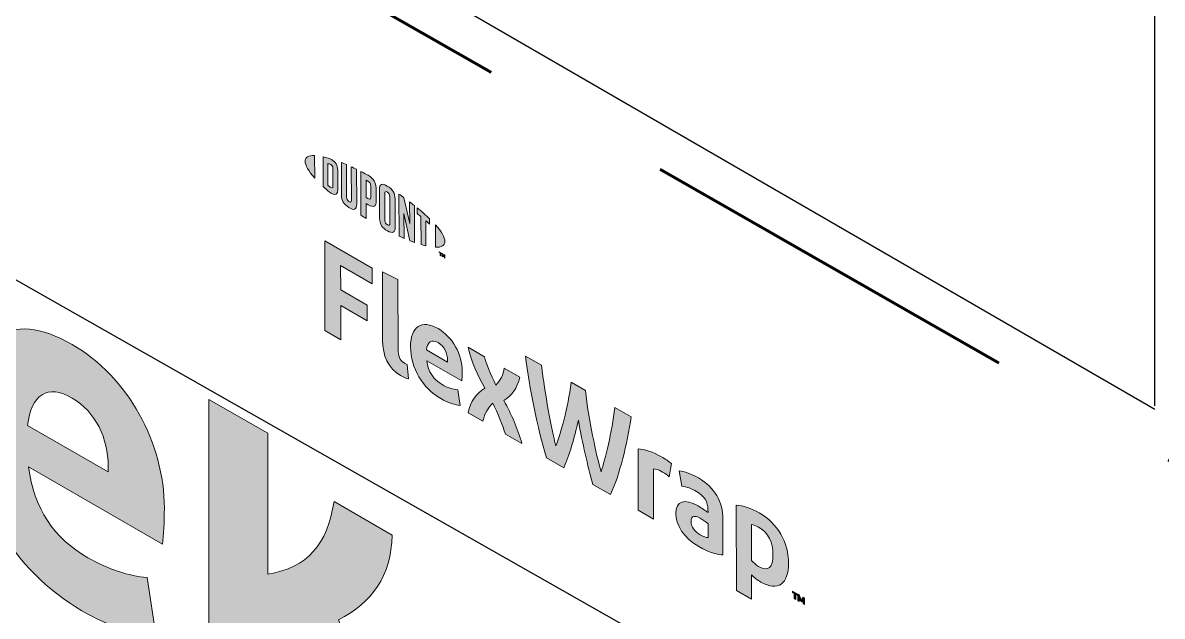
# Model space of a CAD drawing. Header units: inches. Extents: x -20.7 to 75.7, y -15.1 to 19.1.
# Drawn here: x 4.052 to 4.782, y 5.581 to 5.962 of the extents above; entities that cross this region are included whole.
import ezdxf

# ---------------------------------------------------------------- set-up
doc = ezdxf.new("R2010")
doc.units = ezdxf.units.IN
doc.header["$MEASUREMENT"] = 0
doc.linetypes.add('AI-Linetype-7', pattern=[0.375, 0.25, -0.125])
for name, color, linetype, lineweight in [('G-ANNO-TTLB', 7, 'Continuous', 0), ('TYVEK', 7, 'Continuous', 0), ('X-REF - TRACED', 7, 'Continuous', 0)]:
    doc.layers.add(name, color=color, linetype=linetype, lineweight=lineweight)

# ---------------------------------------------------------------- blocks, each defined once
blk = doc.blocks.new('Block_136')
at = {"layer": 'TYVEK', "true_color": 0x000000, "transparency": 33554687}
h = blk.add_hatch(color=18, dxfattribs=at)
h.dxf.hatch_style = 2
edge = h.paths.add_edge_path()
edge.add_spline(control_points=[(4.2458, 5.76459), (4.2458, 5.76459), (4.24566, 5.8221), (4.24566, 5.8221), (4.24566, 5.8221), (4.27601, 5.80467), (4.27601, 5.80467), (4.27601, 5.80467), (4.27604, 5.79465), (4.27604, 5.79465), (4.27604, 5.79465), (4.25587, 5.80623), (4.25587, 5.80623), (4.25587, 5.80623), (4.25591, 5.79062), (4.25591, 5.79062), (4.25591, 5.79062), (4.27287, 5.78088), (4.27287, 5.78088), (4.27287, 5.78088), (4.27289, 5.77086), (4.27289, 5.77086), (4.27289, 5.77086), (4.25594, 5.78059), (4.25594, 5.78059), (4.25594, 5.78059), (4.25599, 5.75874), (4.25599, 5.75874), (4.25599, 5.75874), (4.2458, 5.76459), (4.2458, 5.76459)], knot_values=[0, 0, 0, 0, 1, 1, 1, 2, 2, 2, 3, 3, 3, 4, 4, 4, 5, 5, 5, 6, 6, 6, 7, 7, 7, 8, 8, 8, 9, 9, 9, 10, 10, 10, 10], degree=3, periodic=0)
h = blk.add_hatch(color=18, dxfattribs=at)
h.dxf.hatch_style = 2
edge = h.paths.add_edge_path()
edge.add_spline(control_points=[(4.29265, 5.75287), (4.29266, 5.74844), (4.29366, 5.74548), (4.29651, 5.74384), (4.29722, 5.74344), (4.29794, 5.74311), (4.29858, 5.7429), (4.29858, 5.7429), (4.29931, 5.73354), (4.29931, 5.73354), (4.29796, 5.73399), (4.29575, 5.73493), (4.29432, 5.73575), (4.28613, 5.74045), (4.28284, 5.74849), (4.28281, 5.75835), (4.28281, 5.75835), (4.28271, 5.80223), (4.28271, 5.80223), (4.28271, 5.80223), (4.29254, 5.79724), (4.29254, 5.79724), (4.29254, 5.79724), (4.29265, 5.75287), (4.29265, 5.75287)], knot_values=[0, 0, 0, 0, 1, 1, 1, 2, 2, 2, 3, 3, 3, 4, 4, 4, 5, 5, 5, 6, 6, 6, 7, 7, 7, 8, 8, 8, 8], degree=3, periodic=0)
h = blk.add_hatch(color=18, dxfattribs=at)
h.dxf.hatch_style = 2
edge = h.paths.add_edge_path()
edge.add_spline(control_points=[(4.31086, 5.75218), (4.31086, 5.75218), (4.3244, 5.74441), (4.3244, 5.74441), (4.3244, 5.74441), (4.3244, 5.74539), (4.3244, 5.74539), (4.32439, 5.74999), (4.32224, 5.75459), (4.31832, 5.75684), (4.31419, 5.75921), (4.31149, 5.7574), (4.31086, 5.75218)], knot_values=[0, 0, 0, 0, 1, 1, 1, 2, 2, 2, 3, 3, 3, 4, 4, 4, 4], degree=3, periodic=0)
edge = h.paths.add_edge_path()
edge.add_spline(control_points=[(4.33251, 5.71661), (4.32938, 5.71677), (4.32475, 5.71828), (4.32005, 5.72098), (4.30857, 5.72757), (4.30072, 5.74044), (4.30068, 5.75408), (4.30065, 5.76715), (4.30783, 5.77189), (4.3183, 5.76588), (4.32763, 5.76052), (4.33378, 5.74936), (4.33381, 5.73835), (4.33381, 5.73588), (4.33368, 5.73383), (4.33354, 5.73227), (4.33354, 5.73227), (4.31102, 5.74519), (4.31102, 5.74519), (4.31196, 5.73809), (4.31532, 5.73321), (4.32102, 5.72994), (4.32451, 5.72793), (4.32786, 5.72691), (4.33092, 5.72663), (4.33092, 5.72663), (4.33251, 5.71661), (4.33251, 5.71661)], knot_values=[0, 0, 0, 0, 1, 1, 1, 2, 2, 2, 3, 3, 3, 4, 4, 4, 5, 5, 5, 6, 6, 6, 7, 7, 7, 8, 8, 8, 9, 9, 9, 9], degree=3, periodic=0)
h = blk.add_hatch(color=18, dxfattribs=at)
h.dxf.hatch_style = 2
edge = h.paths.add_edge_path()
edge.add_spline(control_points=[(4.34835, 5.7277), (4.34356, 5.73652), (4.33977, 5.74436), (4.33754, 5.75385), (4.33754, 5.75385), (4.34816, 5.74775), (4.34816, 5.74775), (4.34909, 5.74352), (4.35224, 5.73613), (4.35539, 5.72965), (4.35801, 5.73266), (4.36028, 5.7362), (4.36077, 5.74051), (4.36077, 5.74051), (4.37074, 5.73478), (4.37074, 5.73478), (4.36891, 5.7273), (4.36579, 5.7231), (4.36046, 5.71985), (4.36561, 5.71025), (4.36912, 5.70249), (4.37206, 5.6921), (4.37206, 5.6921), (4.36144, 5.6982), (4.36144, 5.6982), (4.35993, 5.70366), (4.35636, 5.71187), (4.35335, 5.7181), (4.35066, 5.71514), (4.3481, 5.71168), (4.34712, 5.70642), (4.34712, 5.70642), (4.33757, 5.7119), (4.33757, 5.7119), (4.33933, 5.71942), (4.34266, 5.72407), (4.34835, 5.7277)], knot_values=[0, 0, 0, 0, 1, 1, 1, 2, 2, 2, 3, 3, 3, 4, 4, 4, 5, 5, 5, 6, 6, 6, 7, 7, 7, 8, 8, 8, 9, 9, 9, 10, 10, 10, 11, 11, 11, 12, 12, 12, 12], degree=3, periodic=0)
h = blk.add_hatch(color=18, dxfattribs=at)
h.dxf.hatch_style = 2
edge = h.paths.add_edge_path()
edge.add_spline(control_points=[(4.4317, 5.7153), (4.4317, 5.7153), (4.4421, 5.70932), (4.4421, 5.70932), (4.43944, 5.69173), (4.43479, 5.67184), (4.42878, 5.65954), (4.42878, 5.65954), (4.41759, 5.66596), (4.41759, 5.66596), (4.41407, 5.67824), (4.41091, 5.69212), (4.40824, 5.7071), (4.40556, 5.69518), (4.40253, 5.68487), (4.39899, 5.67664), (4.39899, 5.67664), (4.3878, 5.68306), (4.3878, 5.68306), (4.38207, 5.70211), (4.37695, 5.72761), (4.37427, 5.74827), (4.37427, 5.74827), (4.3846, 5.74233), (4.3846, 5.74233), (4.38685, 5.72373), (4.39089, 5.70197), (4.39383, 5.69068), (4.39687, 5.69853), (4.4016, 5.71469), (4.40363, 5.73141), (4.40363, 5.73141), (4.41275, 5.72618), (4.41275, 5.72618), (4.41493, 5.70704), (4.4196, 5.68548), (4.42276, 5.67407), (4.42559, 5.68205), (4.4296, 5.69919), (4.4317, 5.7153)], knot_values=[0, 0, 0, 0, 1, 1, 1, 2, 2, 2, 3, 3, 3, 4, 4, 4, 5, 5, 5, 6, 6, 6, 7, 7, 7, 8, 8, 8, 9, 9, 9, 10, 10, 10, 11, 11, 11, 12, 12, 12, 13, 13, 13, 13], degree=3, periodic=0)
h = blk.add_hatch(color=18, dxfattribs=at)
h.dxf.hatch_style = 2
edge = h.paths.add_edge_path()
edge.add_spline(control_points=[(4.46145, 5.68369), (4.46401, 5.68222), (4.46644, 5.6805), (4.46786, 5.67927), (4.46786, 5.67927), (4.46646, 5.67081), (4.46646, 5.67081), (4.46525, 5.672), (4.46375, 5.67302), (4.46225, 5.67388), (4.45962, 5.67539), (4.45784, 5.67584), (4.45634, 5.67588), (4.45634, 5.67588), (4.45642, 5.64367), (4.45642, 5.64367), (4.45642, 5.64367), (4.44659, 5.64932), (4.44659, 5.64932), (4.44659, 5.64932), (4.44649, 5.68867), (4.44649, 5.68867), (4.45033, 5.68868), (4.45632, 5.68664), (4.46145, 5.68369)], knot_values=[0, 0, 0, 0, 1, 1, 1, 2, 2, 2, 3, 3, 3, 4, 4, 4, 5, 5, 5, 6, 6, 6, 7, 7, 7, 8, 8, 8, 8], degree=3, periodic=0)
h = blk.add_hatch(color=18, dxfattribs=at)
h.dxf.hatch_style = 2
edge = h.paths.add_edge_path()
edge.add_spline(control_points=[(4.49139, 5.63188), (4.49139, 5.63188), (4.49137, 5.64067), (4.49137, 5.64067), (4.48973, 5.64203), (4.48801, 5.64325), (4.4863, 5.64424), (4.48303, 5.64612), (4.48047, 5.64611), (4.48048, 5.64225), (4.48048, 5.6388), (4.48263, 5.63576), (4.4864, 5.6336), (4.48854, 5.63237), (4.49032, 5.63184), (4.49139, 5.63188)], knot_values=[0, 0, 0, 0, 1, 1, 1, 2, 2, 2, 3, 3, 3, 4, 4, 4, 5, 5, 5, 5], degree=3, periodic=0)
edge = h.paths.add_edge_path()
edge.add_spline(control_points=[(4.48542, 5.62604), (4.47566, 5.63164), (4.47073, 5.63997), (4.47071, 5.64736), (4.47069, 5.6555), (4.47645, 5.65695), (4.485, 5.65212), (4.487, 5.65098), (4.48957, 5.64917), (4.49135, 5.64782), (4.49135, 5.64782), (4.49134, 5.64979), (4.49134, 5.64979), (4.49133, 5.65481), (4.48883, 5.65862), (4.48406, 5.66136), (4.48092, 5.66316), (4.47757, 5.66451), (4.47466, 5.66479), (4.47466, 5.66479), (4.47285, 5.67469), (4.47285, 5.67469), (4.47591, 5.6744), (4.48083, 5.67257), (4.48517, 5.67007), (4.49565, 5.66406), (4.50087, 5.65466), (4.50089, 5.64357), (4.50089, 5.64357), (4.50095, 5.62073), (4.50095, 5.62073), (4.49803, 5.62068), (4.49255, 5.62195), (4.48542, 5.62604)], knot_values=[0, 0, 0, 0, 1, 1, 1, 2, 2, 2, 3, 3, 3, 4, 4, 4, 5, 5, 5, 6, 6, 6, 7, 7, 7, 8, 8, 8, 9, 9, 9, 10, 10, 10, 11, 11, 11, 11], degree=3, periodic=0)
h = blk.add_hatch(color=18, dxfattribs=at)
h.dxf.hatch_style = 2
edge = h.paths.add_edge_path()
edge.add_spline(control_points=[(4.52381, 5.61335), (4.53008, 5.60975), (4.53299, 5.61251), (4.53297, 5.62098), (4.53295, 5.62837), (4.53023, 5.63485), (4.52374, 5.63858), (4.52196, 5.6396), (4.52068, 5.63992), (4.51919, 5.64013), (4.51919, 5.64013), (4.51924, 5.61712), (4.51924, 5.61712), (4.5206, 5.61569), (4.52174, 5.61454), (4.52381, 5.61335)], knot_values=[0, 0, 0, 0, 1, 1, 1, 2, 2, 2, 3, 3, 3, 4, 4, 4, 5, 5, 5, 5], degree=3, periodic=0)
edge = h.paths.add_edge_path()
edge.add_spline(control_points=[(4.52525, 5.60333), (4.52276, 5.60476), (4.52105, 5.60607), (4.51927, 5.60784), (4.51927, 5.60784), (4.5193, 5.59223), (4.5193, 5.59223), (4.5193, 5.59223), (4.50954, 5.59783), (4.50954, 5.59783), (4.50954, 5.59783), (4.50941, 5.65263), (4.50941, 5.65263), (4.51347, 5.65244), (4.51916, 5.65056), (4.52422, 5.64766), (4.53591, 5.64095), (4.54291, 5.62872), (4.54294, 5.61558), (4.54297, 5.6021), (4.53637, 5.59695), (4.52525, 5.60333)], knot_values=[0, 0, 0, 0, 1, 1, 1, 2, 2, 2, 3, 3, 3, 4, 4, 4, 5, 5, 5, 6, 6, 6, 7, 7, 7, 7], degree=3, periodic=0)
h = blk.add_hatch(color=18, dxfattribs=at)
h.dxf.hatch_style = 2
edge = h.paths.add_edge_path()
edge.add_spline(control_points=[(4.55, 5.59493), (4.55036, 5.59372), (4.55071, 5.59279), (4.55114, 5.59181), (4.55156, 5.59231), (4.55185, 5.59286), (4.5522, 5.59366), (4.5522, 5.59366), (4.55323, 5.59307), (4.55323, 5.59307), (4.55323, 5.59307), (4.55324, 5.58883), (4.55324, 5.58883), (4.55324, 5.58883), (4.55235, 5.58934), (4.55235, 5.58934), (4.55235, 5.58934), (4.55234, 5.5913), (4.55234, 5.5913), (4.55234, 5.5913), (4.55238, 5.59193), (4.55238, 5.59193), (4.5521, 5.59146), (4.55176, 5.59099), (4.55146, 5.59062), (4.55146, 5.59062), (4.55078, 5.59101), (4.55078, 5.59101), (4.55047, 5.59174), (4.55012, 5.59262), (4.54983, 5.59344), (4.54983, 5.59344), (4.54987, 5.59272), (4.54987, 5.59272), (4.54987, 5.59272), (4.54988, 5.59076), (4.54988, 5.59076), (4.54988, 5.59076), (4.54898, 5.59127), (4.54898, 5.59127), (4.54898, 5.59127), (4.54897, 5.59552), (4.54897, 5.59552), (4.54897, 5.59552), (4.55, 5.59493), (4.55, 5.59493)], knot_values=[0, 0, 0, 0, 1, 1, 1, 2, 2, 2, 3, 3, 3, 4, 4, 4, 5, 5, 5, 6, 6, 6, 7, 7, 7, 8, 8, 8, 9, 9, 9, 10, 10, 10, 11, 11, 11, 12, 12, 12, 13, 13, 13, 14, 14, 14, 15, 15, 15, 15], degree=3, periodic=0)
edge = h.paths.add_edge_path()
edge.add_spline(control_points=[(4.54658, 5.59595), (4.54658, 5.59595), (4.54559, 5.59652), (4.54559, 5.59652), (4.54559, 5.59652), (4.54559, 5.59746), (4.54559, 5.59746), (4.54559, 5.59746), (4.54856, 5.59575), (4.54856, 5.59575), (4.54856, 5.59575), (4.54857, 5.59481), (4.54857, 5.59481), (4.54857, 5.59481), (4.54757, 5.59538), (4.54757, 5.59538), (4.54757, 5.59538), (4.54758, 5.59208), (4.54758, 5.59208), (4.54758, 5.59208), (4.54659, 5.59264), (4.54659, 5.59264), (4.54659, 5.59264), (4.54658, 5.59595), (4.54658, 5.59595)], knot_values=[0, 0, 0, 0, 1, 1, 1, 2, 2, 2, 3, 3, 3, 4, 4, 4, 5, 5, 5, 6, 6, 6, 7, 7, 7, 8, 8, 8, 8], degree=3, periodic=0)
at = {"layer": 'TYVEK'}
for points, knots in [([(4.2458, 5.76459), (4.2458, 5.76459), (4.24566, 5.8221), (4.24566, 5.8221), (4.24566, 5.8221), (4.27601, 5.80467), (4.27601, 5.80467), (4.27601, 5.80467), (4.27604, 5.79465), (4.27604, 5.79465), (4.27604, 5.79465), (4.25587, 5.80623), (4.25587, 5.80623), (4.25587, 5.80623), (4.25591, 5.79062), (4.25591, 5.79062), (4.25591, 5.79062), (4.27287, 5.78088), (4.27287, 5.78088), (4.27287, 5.78088), (4.27289, 5.77086), (4.27289, 5.77086), (4.27289, 5.77086), (4.25594, 5.78059), (4.25594, 5.78059), (4.25594, 5.78059), (4.25599, 5.75874), (4.25599, 5.75874), (4.25599, 5.75874), (4.2458, 5.76459), (4.2458, 5.76459)], [0, 0, 0, 0, 1, 1, 1, 2, 2, 2, 3, 3, 3, 4, 4, 4, 5, 5, 5, 6, 6, 6, 7, 7, 7, 8, 8, 8, 9, 9, 9, 10, 10, 10, 10]), ([(4.29265, 5.75287), (4.29266, 5.74844), (4.29366, 5.74548), (4.29651, 5.74384), (4.29722, 5.74344), (4.29794, 5.74311), (4.29858, 5.7429), (4.29858, 5.7429), (4.29931, 5.73354), (4.29931, 5.73354), (4.29796, 5.73399), (4.29575, 5.73493), (4.29432, 5.73575), (4.28613, 5.74045), (4.28284, 5.74849), (4.28281, 5.75835), (4.28281, 5.75835), (4.28271, 5.80223), (4.28271, 5.80223), (4.28271, 5.80223), (4.29254, 5.79724), (4.29254, 5.79724), (4.29254, 5.79724), (4.29265, 5.75287), (4.29265, 5.75287)], [0, 0, 0, 0, 1, 1, 1, 2, 2, 2, 3, 3, 3, 4, 4, 4, 5, 5, 5, 6, 6, 6, 7, 7, 7, 8, 8, 8, 8]), ([(4.33251, 5.71661), (4.32938, 5.71677), (4.32475, 5.71828), (4.32005, 5.72098), (4.30857, 5.72757), (4.30072, 5.74044), (4.30068, 5.75408), (4.30065, 5.76715), (4.30783, 5.77189), (4.3183, 5.76588), (4.32763, 5.76052), (4.33378, 5.74936), (4.33381, 5.73835), (4.33381, 5.73588), (4.33368, 5.73383), (4.33354, 5.73227), (4.33354, 5.73227), (4.31102, 5.74519), (4.31102, 5.74519), (4.31196, 5.73809), (4.31532, 5.73321), (4.32102, 5.72994), (4.32451, 5.72793), (4.32786, 5.72691), (4.33092, 5.72663), (4.33092, 5.72663), (4.33251, 5.71661), (4.33251, 5.71661)], [0, 0, 0, 0, 1, 1, 1, 2, 2, 2, 3, 3, 3, 4, 4, 4, 5, 5, 5, 6, 6, 6, 7, 7, 7, 8, 8, 8, 9, 9, 9, 9]), ([(4.31086, 5.75218), (4.31086, 5.75218), (4.3244, 5.74441), (4.3244, 5.74441), (4.3244, 5.74441), (4.3244, 5.74539), (4.3244, 5.74539), (4.32439, 5.74999), (4.32224, 5.75459), (4.31832, 5.75684), (4.31419, 5.75921), (4.31149, 5.7574), (4.31086, 5.75218)], [0, 0, 0, 0, 1, 1, 1, 2, 2, 2, 3, 3, 3, 4, 4, 4, 4]), ([(4.34835, 5.7277), (4.34356, 5.73652), (4.33977, 5.74436), (4.33754, 5.75385), (4.33754, 5.75385), (4.34816, 5.74775), (4.34816, 5.74775), (4.34909, 5.74352), (4.35224, 5.73613), (4.35539, 5.72965), (4.35801, 5.73266), (4.36028, 5.7362), (4.36077, 5.74051), (4.36077, 5.74051), (4.37074, 5.73478), (4.37074, 5.73478), (4.36891, 5.7273), (4.36579, 5.7231), (4.36046, 5.71985), (4.36561, 5.71025), (4.36912, 5.70249), (4.37206, 5.6921), (4.37206, 5.6921), (4.36144, 5.6982), (4.36144, 5.6982), (4.35993, 5.70366), (4.35636, 5.71187), (4.35335, 5.7181), (4.35066, 5.71514), (4.3481, 5.71168), (4.34712, 5.70642), (4.34712, 5.70642), (4.33757, 5.7119), (4.33757, 5.7119), (4.33933, 5.71942), (4.34266, 5.72407), (4.34835, 5.7277)], [0, 0, 0, 0, 1, 1, 1, 2, 2, 2, 3, 3, 3, 4, 4, 4, 5, 5, 5, 6, 6, 6, 7, 7, 7, 8, 8, 8, 9, 9, 9, 10, 10, 10, 11, 11, 11, 12, 12, 12, 12]), ([(4.4317, 5.7153), (4.4317, 5.7153), (4.4421, 5.70932), (4.4421, 5.70932), (4.43944, 5.69173), (4.43479, 5.67184), (4.42878, 5.65954), (4.42878, 5.65954), (4.41759, 5.66596), (4.41759, 5.66596), (4.41407, 5.67824), (4.41091, 5.69212), (4.40824, 5.7071), (4.40556, 5.69518), (4.40253, 5.68487), (4.39899, 5.67664), (4.39899, 5.67664), (4.3878, 5.68306), (4.3878, 5.68306), (4.38207, 5.70211), (4.37695, 5.72761), (4.37427, 5.74827), (4.37427, 5.74827), (4.3846, 5.74233), (4.3846, 5.74233), (4.38685, 5.72373), (4.39089, 5.70197), (4.39383, 5.69068), (4.39687, 5.69853), (4.4016, 5.71469), (4.40363, 5.73141), (4.40363, 5.73141), (4.41275, 5.72618), (4.41275, 5.72618), (4.41493, 5.70704), (4.4196, 5.68548), (4.42276, 5.67407), (4.42559, 5.68205), (4.4296, 5.69919), (4.4317, 5.7153)], [0, 0, 0, 0, 1, 1, 1, 2, 2, 2, 3, 3, 3, 4, 4, 4, 5, 5, 5, 6, 6, 6, 7, 7, 7, 8, 8, 8, 9, 9, 9, 10, 10, 10, 11, 11, 11, 12, 12, 12, 13, 13, 13, 13]), ([(4.46145, 5.68369), (4.46401, 5.68222), (4.46644, 5.6805), (4.46786, 5.67927), (4.46786, 5.67927), (4.46646, 5.67081), (4.46646, 5.67081), (4.46525, 5.672), (4.46375, 5.67302), (4.46225, 5.67388), (4.45962, 5.67539), (4.45784, 5.67584), (4.45634, 5.67588), (4.45634, 5.67588), (4.45642, 5.64367), (4.45642, 5.64367), (4.45642, 5.64367), (4.44659, 5.64932), (4.44659, 5.64932), (4.44659, 5.64932), (4.44649, 5.68867), (4.44649, 5.68867), (4.45033, 5.68868), (4.45632, 5.68664), (4.46145, 5.68369)], [0, 0, 0, 0, 1, 1, 1, 2, 2, 2, 3, 3, 3, 4, 4, 4, 5, 5, 5, 6, 6, 6, 7, 7, 7, 8, 8, 8, 8]), ([(4.48542, 5.62604), (4.47566, 5.63164), (4.47073, 5.63997), (4.47071, 5.64736), (4.47069, 5.6555), (4.47645, 5.65695), (4.485, 5.65212), (4.487, 5.65098), (4.48957, 5.64917), (4.49135, 5.64782), (4.49135, 5.64782), (4.49134, 5.64979), (4.49134, 5.64979), (4.49133, 5.65481), (4.48883, 5.65862), (4.48406, 5.66136), (4.48092, 5.66316), (4.47757, 5.66451), (4.47466, 5.66479), (4.47466, 5.66479), (4.47285, 5.67469), (4.47285, 5.67469), (4.47591, 5.6744), (4.48083, 5.67257), (4.48517, 5.67007), (4.49565, 5.66406), (4.50087, 5.65466), (4.50089, 5.64357), (4.50089, 5.64357), (4.50095, 5.62073), (4.50095, 5.62073), (4.49803, 5.62068), (4.49255, 5.62195), (4.48542, 5.62604)], [0, 0, 0, 0, 1, 1, 1, 2, 2, 2, 3, 3, 3, 4, 4, 4, 5, 5, 5, 6, 6, 6, 7, 7, 7, 8, 8, 8, 9, 9, 9, 10, 10, 10, 11, 11, 11, 11]), ([(4.49139, 5.63188), (4.49139, 5.63188), (4.49137, 5.64067), (4.49137, 5.64067), (4.48973, 5.64203), (4.48801, 5.64325), (4.4863, 5.64424), (4.48303, 5.64612), (4.48047, 5.64611), (4.48048, 5.64225), (4.48048, 5.6388), (4.48263, 5.63576), (4.4864, 5.6336), (4.48854, 5.63237), (4.49032, 5.63184), (4.49139, 5.63188)], [0, 0, 0, 0, 1, 1, 1, 2, 2, 2, 3, 3, 3, 4, 4, 4, 5, 5, 5, 5]), ([(4.52525, 5.60333), (4.52276, 5.60476), (4.52105, 5.60607), (4.51927, 5.60784), (4.51927, 5.60784), (4.5193, 5.59223), (4.5193, 5.59223), (4.5193, 5.59223), (4.50954, 5.59783), (4.50954, 5.59783), (4.50954, 5.59783), (4.50941, 5.65263), (4.50941, 5.65263), (4.51347, 5.65244), (4.51916, 5.65056), (4.52422, 5.64766), (4.53591, 5.64095), (4.54291, 5.62872), (4.54294, 5.61558), (4.54297, 5.6021), (4.53637, 5.59695), (4.52525, 5.60333)], [0, 0, 0, 0, 1, 1, 1, 2, 2, 2, 3, 3, 3, 4, 4, 4, 5, 5, 5, 6, 6, 6, 7, 7, 7, 7]), ([(4.52381, 5.61335), (4.53008, 5.60975), (4.53299, 5.61251), (4.53297, 5.62098), (4.53295, 5.62837), (4.53023, 5.63485), (4.52374, 5.63858), (4.52196, 5.6396), (4.52068, 5.63992), (4.51919, 5.64013), (4.51919, 5.64013), (4.51924, 5.61712), (4.51924, 5.61712), (4.5206, 5.61569), (4.52174, 5.61454), (4.52381, 5.61335)], [0, 0, 0, 0, 1, 1, 1, 2, 2, 2, 3, 3, 3, 4, 4, 4, 5, 5, 5, 5]), ([(4.54658, 5.59595), (4.54658, 5.59595), (4.54559, 5.59652), (4.54559, 5.59652), (4.54559, 5.59652), (4.54559, 5.59746), (4.54559, 5.59746), (4.54559, 5.59746), (4.54856, 5.59575), (4.54856, 5.59575), (4.54856, 5.59575), (4.54857, 5.59481), (4.54857, 5.59481), (4.54857, 5.59481), (4.54757, 5.59538), (4.54757, 5.59538), (4.54757, 5.59538), (4.54758, 5.59208), (4.54758, 5.59208), (4.54758, 5.59208), (4.54659, 5.59264), (4.54659, 5.59264), (4.54659, 5.59264), (4.54658, 5.59595), (4.54658, 5.59595)], [0, 0, 0, 0, 1, 1, 1, 2, 2, 2, 3, 3, 3, 4, 4, 4, 5, 5, 5, 6, 6, 6, 7, 7, 7, 8, 8, 8, 8]), ([(4.55, 5.59493), (4.55036, 5.59372), (4.55071, 5.59279), (4.55114, 5.59181), (4.55156, 5.59231), (4.55185, 5.59286), (4.5522, 5.59366), (4.5522, 5.59366), (4.55323, 5.59307), (4.55323, 5.59307), (4.55323, 5.59307), (4.55324, 5.58883), (4.55324, 5.58883), (4.55324, 5.58883), (4.55235, 5.58934), (4.55235, 5.58934), (4.55235, 5.58934), (4.55234, 5.5913), (4.55234, 5.5913), (4.55234, 5.5913), (4.55238, 5.59193), (4.55238, 5.59193), (4.5521, 5.59146), (4.55176, 5.59099), (4.55146, 5.59062), (4.55146, 5.59062), (4.55078, 5.59101), (4.55078, 5.59101), (4.55047, 5.59174), (4.55012, 5.59262), (4.54983, 5.59344), (4.54983, 5.59344), (4.54987, 5.59272), (4.54987, 5.59272), (4.54987, 5.59272), (4.54988, 5.59076), (4.54988, 5.59076), (4.54988, 5.59076), (4.54898, 5.59127), (4.54898, 5.59127), (4.54898, 5.59127), (4.54897, 5.59552), (4.54897, 5.59552), (4.54897, 5.59552), (4.55, 5.59493), (4.55, 5.59493)], [0, 0, 0, 0, 1, 1, 1, 2, 2, 2, 3, 3, 3, 4, 4, 4, 5, 5, 5, 6, 6, 6, 7, 7, 7, 8, 8, 8, 9, 9, 9, 10, 10, 10, 11, 11, 11, 12, 12, 12, 13, 13, 13, 14, 14, 14, 15, 15, 15, 15])]:
    blk.add_open_spline(points, degree=3, knots=knots, dxfattribs=at)
blk = doc.blocks.new('Block_137')
at = {"layer": 'TYVEK', "true_color": 0x000000, "transparency": 33554687}
h = blk.add_hatch(color=18, dxfattribs=at)
h.dxf.hatch_style = 2
edge = h.paths.add_edge_path()
edge.add_spline(control_points=[(4.23313, 5.87319), (4.23313, 5.87054), (4.23537, 5.86679), (4.23925, 5.86243), (4.23925, 5.86243), (4.23922, 5.87687), (4.23922, 5.87687), (4.23534, 5.87699), (4.23312, 5.87581), (4.23313, 5.87319)], knot_values=[0, 0, 0, 0, 1, 1, 1, 2, 2, 2, 3, 3, 3, 3], degree=3, periodic=0)
h = blk.add_hatch(color=18, dxfattribs=at)
h.dxf.hatch_style = 2
edge = h.paths.add_edge_path()
edge.add_spline(control_points=[(4.25092, 5.85708), (4.25092, 5.85597), (4.25035, 5.85593), (4.24966, 5.85633), (4.24912, 5.85664), (4.24829, 5.85734), (4.24762, 5.85794), (4.24762, 5.85794), (4.24758, 5.87175), (4.24758, 5.87175), (4.24826, 5.87156), (4.24909, 5.87131), (4.24962, 5.871), (4.25031, 5.87061), (4.25089, 5.86991), (4.25089, 5.8688), (4.25089, 5.8688), (4.25092, 5.85708), (4.25092, 5.85708)], knot_values=[0, 0, 0, 0, 1, 1, 1, 2, 2, 2, 3, 3, 3, 4, 4, 4, 5, 5, 5, 6, 6, 6, 6], degree=3, periodic=0)
edge = h.paths.add_edge_path()
edge.add_spline(control_points=[(4.25007, 5.87435), (4.24898, 5.87498), (4.24742, 5.87551), (4.24459, 5.87612), (4.24459, 5.87612), (4.24463, 5.85699), (4.24463, 5.85699), (4.24713, 5.85469), (4.24903, 5.85308), (4.25012, 5.85246), (4.25262, 5.85103), (4.25402, 5.85198), (4.25402, 5.85481), (4.25402, 5.85481), (4.25399, 5.86752), (4.25399, 5.86752), (4.25398, 5.87035), (4.25257, 5.87292), (4.25007, 5.87435)], knot_values=[0, 0, 0, 0, 1, 1, 1, 2, 2, 2, 3, 3, 3, 4, 4, 4, 5, 5, 5, 6, 6, 6, 6], degree=3, periodic=0)
h = blk.add_hatch(color=18, dxfattribs=at)
h.dxf.hatch_style = 2
edge = h.paths.add_edge_path()
edge.add_spline(control_points=[(4.26274, 5.84806), (4.26274, 5.84695), (4.26241, 5.84644), (4.26121, 5.84729), (4.26003, 5.84813), (4.25971, 5.84889), (4.25971, 5.8502), (4.25971, 5.8502), (4.25966, 5.87103), (4.25966, 5.87103), (4.25888, 5.87138), (4.25714, 5.8721), (4.25639, 5.87241), (4.25639, 5.87241), (4.25644, 5.85134), (4.25644, 5.85134), (4.25645, 5.84798), (4.25787, 5.84586), (4.26122, 5.84349), (4.26429, 5.84133), (4.26616, 5.84204), (4.26615, 5.84577), (4.26615, 5.84577), (4.2661, 5.86802), (4.2661, 5.86802), (4.26546, 5.86835), (4.26336, 5.86935), (4.26268, 5.86965), (4.26268, 5.86965), (4.26274, 5.84806), (4.26274, 5.84806)], knot_values=[0, 0, 0, 0, 1, 1, 1, 2, 2, 2, 3, 3, 3, 4, 4, 4, 5, 5, 5, 6, 6, 6, 7, 7, 7, 8, 8, 8, 9, 9, 9, 10, 10, 10, 10], degree=3, periodic=0)
h = blk.add_hatch(color=18, dxfattribs=at)
h.dxf.hatch_style = 2
edge = h.paths.add_edge_path()
edge.add_spline(control_points=[(4.27516, 5.85006), (4.27517, 5.84885), (4.2748, 5.84845), (4.27341, 5.84925), (4.27341, 5.84925), (4.27221, 5.84993), (4.27221, 5.84993), (4.27221, 5.84993), (4.27219, 5.86099), (4.27219, 5.86099), (4.27272, 5.86072), (4.27301, 5.86056), (4.27333, 5.86038), (4.27483, 5.85952), (4.27514, 5.85868), (4.27514, 5.85745), (4.27514, 5.85745), (4.27516, 5.85006), (4.27516, 5.85006)], knot_values=[0, 0, 0, 0, 1, 1, 1, 2, 2, 2, 3, 3, 3, 4, 4, 4, 5, 5, 5, 6, 6, 6, 6], degree=3, periodic=0)
edge = h.paths.add_edge_path()
edge.add_spline(control_points=[(4.27352, 5.86418), (4.27292, 5.86452), (4.27076, 5.86568), (4.26876, 5.86668), (4.26876, 5.86668), (4.26883, 5.83865), (4.26883, 5.83865), (4.26951, 5.83822), (4.27129, 5.83709), (4.27225, 5.83651), (4.27225, 5.83651), (4.27222, 5.84603), (4.27222, 5.84603), (4.27222, 5.84603), (4.27356, 5.84527), (4.27356, 5.84527), (4.27714, 5.84323), (4.27862, 5.84422), (4.27861, 5.84778), (4.27861, 5.84778), (4.27859, 5.85604), (4.27859, 5.85604), (4.27858, 5.85953), (4.27691, 5.86223), (4.27352, 5.86418)], knot_values=[0, 0, 0, 0, 1, 1, 1, 2, 2, 2, 3, 3, 3, 4, 4, 4, 5, 5, 5, 6, 6, 6, 7, 7, 7, 8, 8, 8, 8], degree=3, periodic=0)
h = blk.add_hatch(color=18, dxfattribs=at)
h.dxf.hatch_style = 2
edge = h.paths.add_edge_path()
edge.add_spline(control_points=[(4.28739, 5.83327), (4.28739, 5.83216), (4.28707, 5.83177), (4.28586, 5.83242), (4.28462, 5.83309), (4.28428, 5.8339), (4.28427, 5.83505), (4.28427, 5.83505), (4.28423, 5.85253), (4.28423, 5.85253), (4.28423, 5.85368), (4.28457, 5.85412), (4.28581, 5.85336), (4.28702, 5.85263), (4.28734, 5.85185), (4.28734, 5.85074), (4.28734, 5.85074), (4.28739, 5.83327), (4.28739, 5.83327)], knot_values=[0, 0, 0, 0, 1, 1, 1, 2, 2, 2, 3, 3, 3, 4, 4, 4, 5, 5, 5, 6, 6, 6, 6], degree=3, periodic=0)
edge = h.paths.add_edge_path()
edge.add_spline(control_points=[(4.2858, 5.85728), (4.28263, 5.85927), (4.28075, 5.85874), (4.28076, 5.85505), (4.28076, 5.85505), (4.28081, 5.83672), (4.28081, 5.83672), (4.28082, 5.83282), (4.28253, 5.83024), (4.28587, 5.82848), (4.28914, 5.82677), (4.29085, 5.82722), (4.29084, 5.83137), (4.29084, 5.83137), (4.29079, 5.84887), (4.29079, 5.84887), (4.29078, 5.85282), (4.28924, 5.85511), (4.2858, 5.85728)], knot_values=[0, 0, 0, 0, 1, 1, 1, 2, 2, 2, 3, 3, 3, 4, 4, 4, 5, 5, 5, 6, 6, 6, 6], degree=3, periodic=0)
h = blk.add_hatch(color=18, dxfattribs=at)
h.dxf.hatch_style = 2
edge = h.paths.add_edge_path()
edge.add_spline(control_points=[(4.3003, 5.83336), (4.3003, 5.83336), (4.29647, 5.84979), (4.29647, 5.84979), (4.29544, 5.85054), (4.2942, 5.85141), (4.29324, 5.85207), (4.29324, 5.85207), (4.2933, 5.82517), (4.2933, 5.82517), (4.29398, 5.82485), (4.2957, 5.82409), (4.29659, 5.82371), (4.29659, 5.82371), (4.29628, 5.83972), (4.29628, 5.83972), (4.29628, 5.83972), (4.30032, 5.82218), (4.30032, 5.82218), (4.30118, 5.82185), (4.30242, 5.82139), (4.30324, 5.8211), (4.30324, 5.8211), (4.30318, 5.84473), (4.30318, 5.84473), (4.30233, 5.84542), (4.30078, 5.84661), (4.30003, 5.84717), (4.30003, 5.84717), (4.3003, 5.83336), (4.3003, 5.83336)], knot_values=[0, 0, 0, 0, 1, 1, 1, 2, 2, 2, 3, 3, 3, 4, 4, 4, 5, 5, 5, 6, 6, 6, 7, 7, 7, 8, 8, 8, 9, 9, 9, 10, 10, 10, 10], degree=3, periodic=0)
h = blk.add_hatch(color=18, dxfattribs=at)
h.dxf.hatch_style = 2
edge = h.paths.add_edge_path()
edge.add_spline(control_points=[(4.30488, 5.83963), (4.30573, 5.83897), (4.30656, 5.8383), (4.30737, 5.83763), (4.30737, 5.83763), (4.30742, 5.81974), (4.30742, 5.81974), (4.30816, 5.81951), (4.30955, 5.81913), (4.31047, 5.81892), (4.31047, 5.81892), (4.31043, 5.83502), (4.31043, 5.83502), (4.31132, 5.83425), (4.31216, 5.8335), (4.31293, 5.83281), (4.31293, 5.83281), (4.31292, 5.83626), (4.31292, 5.83626), (4.3105, 5.83862), (4.30791, 5.8409), (4.30487, 5.84337), (4.30487, 5.84337), (4.30488, 5.83963), (4.30488, 5.83963)], knot_values=[0, 0, 0, 0, 1, 1, 1, 2, 2, 2, 3, 3, 3, 4, 4, 4, 5, 5, 5, 6, 6, 6, 7, 7, 7, 8, 8, 8, 8], degree=3, periodic=0)
h = blk.add_hatch(color=18, dxfattribs=at)
h.dxf.hatch_style = 2
edge = h.paths.add_edge_path()
edge.add_spline(control_points=[(4.32272, 5.82175), (4.32273, 5.8191), (4.32051, 5.81791), (4.31663, 5.81801), (4.31663, 5.81801), (4.31659, 5.83246), (4.31659, 5.83246), (4.32048, 5.82811), (4.32272, 5.82437), (4.32272, 5.82175)], knot_values=[0, 0, 0, 0, 1, 1, 1, 2, 2, 2, 3, 3, 3, 3], degree=3, periodic=0)
h = blk.add_hatch(color=18, dxfattribs=at)
h.dxf.hatch_style = 2
edge = h.paths.add_edge_path()
edge.add_spline(control_points=[(4.32093, 5.8141), (4.32093, 5.8141), (4.3213, 5.81389), (4.3213, 5.81389), (4.3213, 5.81389), (4.32185, 5.81259), (4.32185, 5.81259), (4.32185, 5.81259), (4.32239, 5.81326), (4.32239, 5.81326), (4.32239, 5.81326), (4.32275, 5.81306), (4.32275, 5.81306), (4.32275, 5.81306), (4.32275, 5.81098), (4.32275, 5.81098), (4.32275, 5.81098), (4.32242, 5.81117), (4.32242, 5.81117), (4.32242, 5.81117), (4.32241, 5.81265), (4.32241, 5.81265), (4.32241, 5.81265), (4.32186, 5.81197), (4.32186, 5.81197), (4.32186, 5.81197), (4.32182, 5.81199), (4.32182, 5.81199), (4.32182, 5.81199), (4.32126, 5.81331), (4.32126, 5.81331), (4.32126, 5.81331), (4.32127, 5.81183), (4.32127, 5.81183), (4.32127, 5.81183), (4.32093, 5.81202), (4.32093, 5.81202), (4.32093, 5.81202), (4.32093, 5.8141), (4.32093, 5.8141)], knot_values=[0, 0, 0, 0, 1, 1, 1, 2, 2, 2, 3, 3, 3, 4, 4, 4, 5, 5, 5, 6, 6, 6, 7, 7, 7, 8, 8, 8, 9, 9, 9, 10, 10, 10, 11, 11, 11, 12, 12, 12, 13, 13, 13, 13], degree=3, periodic=0)
edge = h.paths.add_edge_path()
edge.add_spline(control_points=[(4.31964, 5.81448), (4.31964, 5.81448), (4.31908, 5.8148), (4.31908, 5.8148), (4.31908, 5.8148), (4.31908, 5.81516), (4.31908, 5.81516), (4.31908, 5.81516), (4.32054, 5.81432), (4.32054, 5.81432), (4.32054, 5.81432), (4.32054, 5.81396), (4.32054, 5.81396), (4.32054, 5.81396), (4.31999, 5.81428), (4.31999, 5.81428), (4.31999, 5.81428), (4.31999, 5.81256), (4.31999, 5.81256), (4.31999, 5.81256), (4.31964, 5.81276), (4.31964, 5.81276), (4.31964, 5.81276), (4.31964, 5.81448), (4.31964, 5.81448)], knot_values=[0, 0, 0, 0, 1, 1, 1, 2, 2, 2, 3, 3, 3, 4, 4, 4, 5, 5, 5, 6, 6, 6, 7, 7, 7, 8, 8, 8, 8], degree=3, periodic=0)
at = {"layer": 'TYVEK'}
for points, knots in [([(4.23313, 5.87319), (4.23313, 5.87054), (4.23537, 5.86679), (4.23925, 5.86243), (4.23925, 5.86243), (4.23922, 5.87687), (4.23922, 5.87687), (4.23534, 5.87699), (4.23312, 5.87581), (4.23313, 5.87319)], [0, 0, 0, 0, 1, 1, 1, 2, 2, 2, 3, 3, 3, 3]), ([(4.25007, 5.87435), (4.24898, 5.87498), (4.24742, 5.87551), (4.24459, 5.87612), (4.24459, 5.87612), (4.24463, 5.85699), (4.24463, 5.85699), (4.24713, 5.85469), (4.24903, 5.85308), (4.25012, 5.85246), (4.25262, 5.85103), (4.25402, 5.85198), (4.25402, 5.85481), (4.25402, 5.85481), (4.25399, 5.86752), (4.25399, 5.86752), (4.25398, 5.87035), (4.25257, 5.87292), (4.25007, 5.87435)], [0, 0, 0, 0, 1, 1, 1, 2, 2, 2, 3, 3, 3, 4, 4, 4, 5, 5, 5, 6, 6, 6, 6]), ([(4.26274, 5.84806), (4.26274, 5.84695), (4.26241, 5.84644), (4.26121, 5.84729), (4.26003, 5.84813), (4.25971, 5.84889), (4.25971, 5.8502), (4.25971, 5.8502), (4.25966, 5.87103), (4.25966, 5.87103), (4.25888, 5.87138), (4.25714, 5.8721), (4.25639, 5.87241), (4.25639, 5.87241), (4.25644, 5.85134), (4.25644, 5.85134), (4.25645, 5.84798), (4.25787, 5.84586), (4.26122, 5.84349), (4.26429, 5.84133), (4.26616, 5.84204), (4.26615, 5.84577), (4.26615, 5.84577), (4.2661, 5.86802), (4.2661, 5.86802), (4.26546, 5.86835), (4.26336, 5.86935), (4.26268, 5.86965), (4.26268, 5.86965), (4.26274, 5.84806), (4.26274, 5.84806)], [0, 0, 0, 0, 1, 1, 1, 2, 2, 2, 3, 3, 3, 4, 4, 4, 5, 5, 5, 6, 6, 6, 7, 7, 7, 8, 8, 8, 9, 9, 9, 10, 10, 10, 10]), ([(4.25092, 5.85708), (4.25092, 5.85597), (4.25035, 5.85593), (4.24966, 5.85633), (4.24912, 5.85664), (4.24829, 5.85734), (4.24762, 5.85794), (4.24762, 5.85794), (4.24758, 5.87175), (4.24758, 5.87175), (4.24826, 5.87156), (4.24909, 5.87131), (4.24962, 5.871), (4.25031, 5.87061), (4.25089, 5.86991), (4.25089, 5.8688), (4.25089, 5.8688), (4.25092, 5.85708), (4.25092, 5.85708)], [0, 0, 0, 0, 1, 1, 1, 2, 2, 2, 3, 3, 3, 4, 4, 4, 5, 5, 5, 6, 6, 6, 6]), ([(4.27352, 5.86418), (4.27292, 5.86452), (4.27076, 5.86568), (4.26876, 5.86668), (4.26876, 5.86668), (4.26883, 5.83865), (4.26883, 5.83865), (4.26951, 5.83822), (4.27129, 5.83709), (4.27225, 5.83651), (4.27225, 5.83651), (4.27222, 5.84603), (4.27222, 5.84603), (4.27222, 5.84603), (4.27356, 5.84527), (4.27356, 5.84527), (4.27714, 5.84323), (4.27862, 5.84422), (4.27861, 5.84778), (4.27861, 5.84778), (4.27859, 5.85604), (4.27859, 5.85604), (4.27858, 5.85953), (4.27691, 5.86223), (4.27352, 5.86418)], [0, 0, 0, 0, 1, 1, 1, 2, 2, 2, 3, 3, 3, 4, 4, 4, 5, 5, 5, 6, 6, 6, 7, 7, 7, 8, 8, 8, 8]), ([(4.27516, 5.85006), (4.27517, 5.84885), (4.2748, 5.84845), (4.27341, 5.84925), (4.27341, 5.84925), (4.27221, 5.84993), (4.27221, 5.84993), (4.27221, 5.84993), (4.27219, 5.86099), (4.27219, 5.86099), (4.27272, 5.86072), (4.27301, 5.86056), (4.27333, 5.86038), (4.27483, 5.85952), (4.27514, 5.85868), (4.27514, 5.85745), (4.27514, 5.85745), (4.27516, 5.85006), (4.27516, 5.85006)], [0, 0, 0, 0, 1, 1, 1, 2, 2, 2, 3, 3, 3, 4, 4, 4, 5, 5, 5, 6, 6, 6, 6]), ([(4.2858, 5.85728), (4.28263, 5.85927), (4.28075, 5.85874), (4.28076, 5.85505), (4.28076, 5.85505), (4.28081, 5.83672), (4.28081, 5.83672), (4.28082, 5.83282), (4.28253, 5.83024), (4.28587, 5.82848), (4.28914, 5.82677), (4.29085, 5.82722), (4.29084, 5.83137), (4.29084, 5.83137), (4.29079, 5.84887), (4.29079, 5.84887), (4.29078, 5.85282), (4.28924, 5.85511), (4.2858, 5.85728)], [0, 0, 0, 0, 1, 1, 1, 2, 2, 2, 3, 3, 3, 4, 4, 4, 5, 5, 5, 6, 6, 6, 6]), ([(4.28739, 5.83327), (4.28739, 5.83216), (4.28707, 5.83177), (4.28586, 5.83242), (4.28462, 5.83309), (4.28428, 5.8339), (4.28427, 5.83505), (4.28427, 5.83505), (4.28423, 5.85253), (4.28423, 5.85253), (4.28423, 5.85368), (4.28457, 5.85412), (4.28581, 5.85336), (4.28702, 5.85263), (4.28734, 5.85185), (4.28734, 5.85074), (4.28734, 5.85074), (4.28739, 5.83327), (4.28739, 5.83327)], [0, 0, 0, 0, 1, 1, 1, 2, 2, 2, 3, 3, 3, 4, 4, 4, 5, 5, 5, 6, 6, 6, 6]), ([(4.3003, 5.83336), (4.3003, 5.83336), (4.29647, 5.84979), (4.29647, 5.84979), (4.29544, 5.85054), (4.2942, 5.85141), (4.29324, 5.85207), (4.29324, 5.85207), (4.2933, 5.82517), (4.2933, 5.82517), (4.29398, 5.82485), (4.2957, 5.82409), (4.29659, 5.82371), (4.29659, 5.82371), (4.29628, 5.83972), (4.29628, 5.83972), (4.29628, 5.83972), (4.30032, 5.82218), (4.30032, 5.82218), (4.30118, 5.82185), (4.30242, 5.82139), (4.30324, 5.8211), (4.30324, 5.8211), (4.30318, 5.84473), (4.30318, 5.84473), (4.30233, 5.84542), (4.30078, 5.84661), (4.30003, 5.84717), (4.30003, 5.84717), (4.3003, 5.83336), (4.3003, 5.83336)], [0, 0, 0, 0, 1, 1, 1, 2, 2, 2, 3, 3, 3, 4, 4, 4, 5, 5, 5, 6, 6, 6, 7, 7, 7, 8, 8, 8, 9, 9, 9, 10, 10, 10, 10]), ([(4.30488, 5.83963), (4.30573, 5.83897), (4.30656, 5.8383), (4.30737, 5.83763), (4.30737, 5.83763), (4.30742, 5.81974), (4.30742, 5.81974), (4.30816, 5.81951), (4.30955, 5.81913), (4.31047, 5.81892), (4.31047, 5.81892), (4.31043, 5.83502), (4.31043, 5.83502), (4.31132, 5.83425), (4.31216, 5.8335), (4.31293, 5.83281), (4.31293, 5.83281), (4.31292, 5.83626), (4.31292, 5.83626), (4.3105, 5.83862), (4.30791, 5.8409), (4.30487, 5.84337), (4.30487, 5.84337), (4.30488, 5.83963), (4.30488, 5.83963)], [0, 0, 0, 0, 1, 1, 1, 2, 2, 2, 3, 3, 3, 4, 4, 4, 5, 5, 5, 6, 6, 6, 7, 7, 7, 8, 8, 8, 8]), ([(4.32272, 5.82175), (4.32273, 5.8191), (4.32051, 5.81791), (4.31663, 5.81801), (4.31663, 5.81801), (4.31659, 5.83246), (4.31659, 5.83246), (4.32048, 5.82811), (4.32272, 5.82437), (4.32272, 5.82175)], [0, 0, 0, 0, 1, 1, 1, 2, 2, 2, 3, 3, 3, 3]), ([(4.31964, 5.81448), (4.31964, 5.81448), (4.31908, 5.8148), (4.31908, 5.8148), (4.31908, 5.8148), (4.31908, 5.81516), (4.31908, 5.81516), (4.31908, 5.81516), (4.32054, 5.81432), (4.32054, 5.81432), (4.32054, 5.81432), (4.32054, 5.81396), (4.32054, 5.81396), (4.32054, 5.81396), (4.31999, 5.81428), (4.31999, 5.81428), (4.31999, 5.81428), (4.31999, 5.81256), (4.31999, 5.81256), (4.31999, 5.81256), (4.31964, 5.81276), (4.31964, 5.81276), (4.31964, 5.81276), (4.31964, 5.81448), (4.31964, 5.81448)], [0, 0, 0, 0, 1, 1, 1, 2, 2, 2, 3, 3, 3, 4, 4, 4, 5, 5, 5, 6, 6, 6, 7, 7, 7, 8, 8, 8, 8]), ([(4.32093, 5.8141), (4.32093, 5.8141), (4.3213, 5.81389), (4.3213, 5.81389), (4.3213, 5.81389), (4.32185, 5.81259), (4.32185, 5.81259), (4.32185, 5.81259), (4.32239, 5.81326), (4.32239, 5.81326), (4.32239, 5.81326), (4.32275, 5.81306), (4.32275, 5.81306), (4.32275, 5.81306), (4.32275, 5.81098), (4.32275, 5.81098), (4.32275, 5.81098), (4.32242, 5.81117), (4.32242, 5.81117), (4.32242, 5.81117), (4.32241, 5.81265), (4.32241, 5.81265), (4.32241, 5.81265), (4.32186, 5.81197), (4.32186, 5.81197), (4.32186, 5.81197), (4.32182, 5.81199), (4.32182, 5.81199), (4.32182, 5.81199), (4.32126, 5.81331), (4.32126, 5.81331), (4.32126, 5.81331), (4.32127, 5.81183), (4.32127, 5.81183), (4.32127, 5.81183), (4.32093, 5.81202), (4.32093, 5.81202), (4.32093, 5.81202), (4.32093, 5.8141), (4.32093, 5.8141)], [0, 0, 0, 0, 1, 1, 1, 2, 2, 2, 3, 3, 3, 4, 4, 4, 5, 5, 5, 6, 6, 6, 7, 7, 7, 8, 8, 8, 9, 9, 9, 10, 10, 10, 11, 11, 11, 12, 12, 12, 13, 13, 13, 13])]:
    blk.add_open_spline(points, degree=3, knots=knots, dxfattribs=at)
blk = doc.blocks.new('Block_135')
at = {"layer": 'TYVEK'}
for name in ['Block_137', 'Block_136']:
    blk.add_blockref(name, (0, 0), dxfattribs=at)
blk = doc.blocks.new('Block_334')
at = {"layer": 'X-REF - TRACED', "true_color": 0x848484, "transparency": 33554687}
h = blk.add_hatch(color=252, dxfattribs=at)
h.dxf.hatch_style = 2
h.paths.add_polyline_path([(3.68009, 5.99964), (3.68009, 5.82533), (3.64106, 5.84783), (3.64106, 6.02186)])
h = blk.add_hatch(color=252, dxfattribs=at)
h.dxf.hatch_style = 2
edge = h.paths.add_edge_path()
edge.add_spline(control_points=[(3.96395, 5.82108), (3.9615, 5.7691), (3.95115, 5.73885), (3.93507, 5.71284), (3.91955, 5.75709), (3.90947, 5.79914), (3.90647, 5.85427), (3.90647, 5.85427), (3.8686, 5.87613), (3.8686, 5.87613), (3.87269, 5.811), (3.88495, 5.76364), (3.91437, 5.69013), (3.91437, 5.69013), (3.95605, 5.66607), (3.95605, 5.66607), (3.98438, 5.70623), (3.9961, 5.73976), (4.00154, 5.79938), (4.00154, 5.79938), (3.96395, 5.82108), (3.96395, 5.82108)], knot_values=[0, 0, 0, 0, 1, 1, 1, 2, 2, 2, 3, 3, 3, 4, 4, 4, 5, 5, 5, 6, 6, 6, 7, 7, 7, 7], degree=3, periodic=0)
h = blk.add_hatch(color=252, dxfattribs=at)
h.dxf.hatch_style = 2
edge = h.paths.add_edge_path()
edge.add_spline(control_points=[(4.1069, 5.67394), (4.1069, 5.67394), (4.05523, 5.7038), (4.05523, 5.7038), (4.05759, 5.72353), (4.06801, 5.73047), (4.08384, 5.7213), (4.09884, 5.71269), (4.1069, 5.69505), (4.1069, 5.67769), (4.1069, 5.67769), (4.1069, 5.67394), (4.1069, 5.67394)], knot_values=[0, 0, 0, 0, 1, 1, 1, 2, 2, 2, 3, 3, 3, 4, 4, 4, 4], degree=3, periodic=0)
edge = h.paths.add_edge_path()
edge.add_spline(control_points=[(4.14287, 5.65061), (4.14287, 5.69242), (4.11954, 5.73505), (4.08384, 5.75561), (4.0437, 5.7788), (4.0162, 5.76089), (4.0162, 5.7113), (4.0162, 5.65936), (4.0462, 5.61033), (4.09009, 5.58492), (4.10801, 5.5745), (4.12579, 5.56867), (4.13773, 5.56811), (4.13773, 5.56811), (4.13176, 5.60617), (4.13176, 5.60617), (4.12009, 5.60728), (4.10718, 5.6113), (4.09384, 5.61894), (4.07204, 5.63158), (4.05926, 5.65019), (4.05579, 5.67728), (4.05579, 5.67728), (4.14176, 5.62755), (4.14176, 5.62755), (4.14231, 5.63339), (4.14287, 5.6413), (4.14287, 5.65061)], knot_values=[0, 0, 0, 0, 1, 1, 1, 2, 2, 2, 3, 3, 3, 4, 4, 4, 5, 5, 5, 6, 6, 6, 7, 7, 7, 8, 8, 8, 9, 9, 9, 9], degree=3, periodic=0)
h = blk.add_hatch(color=252, dxfattribs=at)
h.dxf.hatch_style = 2
edge = h.paths.add_edge_path()
edge.add_spline(control_points=[(4.2544, 5.57908), (4.27606, 5.58992), (4.28815, 5.60714), (4.28898, 5.63339), (4.28898, 5.63339), (4.25162, 5.65505), (4.25162, 5.65505), (4.24731, 5.62728), (4.23468, 5.61255), (4.20912, 5.60839), (4.20912, 5.60839), (4.20912, 5.6988), (4.20912, 5.6988), (4.20912, 5.6988), (4.17148, 5.72033), (4.17148, 5.72033), (4.17148, 5.72033), (4.17148, 5.54172), (4.17148, 5.54172), (4.17148, 5.54172), (4.20912, 5.51992), (4.20912, 5.51992), (4.20912, 5.51992), (4.20912, 5.56686), (4.20912, 5.56686), (4.21565, 5.56769), (4.22162, 5.56894), (4.22731, 5.57033), (4.22731, 5.57033), (4.2587, 5.4913), (4.2587, 5.4913), (4.2587, 5.4913), (4.29954, 5.46769), (4.29954, 5.46769), (4.29954, 5.46769), (4.2544, 5.57908), (4.2544, 5.57908)], knot_values=[0, 0, 0, 0, 1, 1, 1, 2, 2, 2, 3, 3, 3, 4, 4, 4, 5, 5, 5, 6, 6, 6, 7, 7, 7, 8, 8, 8, 9, 9, 9, 10, 10, 10, 11, 11, 11, 12, 12, 12, 12], degree=3, periodic=0)
at = {"layer": 'X-REF - TRACED'}
blk.add_lwpolyline([(3.68009, 5.99964), (3.68009, 5.82533), (3.64106, 5.84783), (3.64106, 6.02186)], close=True, dxfattribs=at)
for points, knots in [([(3.96395, 5.82108), (3.9615, 5.7691), (3.95115, 5.73885), (3.93507, 5.71284), (3.91955, 5.75709), (3.90947, 5.79914), (3.90647, 5.85427), (3.90647, 5.85427), (3.8686, 5.87613), (3.8686, 5.87613), (3.87269, 5.811), (3.88495, 5.76364), (3.91437, 5.69013), (3.91437, 5.69013), (3.95605, 5.66607), (3.95605, 5.66607), (3.98438, 5.70623), (3.9961, 5.73976), (4.00154, 5.79938), (4.00154, 5.79938), (3.96395, 5.82108), (3.96395, 5.82108)], [0, 0, 0, 0, 1, 1, 1, 2, 2, 2, 3, 3, 3, 4, 4, 4, 5, 5, 5, 6, 6, 6, 7, 7, 7, 7]), ([(4.14287, 5.65061), (4.14287, 5.69242), (4.11954, 5.73505), (4.08384, 5.75561), (4.0437, 5.7788), (4.0162, 5.76089), (4.0162, 5.7113), (4.0162, 5.65936), (4.0462, 5.61033), (4.09009, 5.58492), (4.10801, 5.5745), (4.12579, 5.56867), (4.13773, 5.56811), (4.13773, 5.56811), (4.13176, 5.60617), (4.13176, 5.60617), (4.12009, 5.60728), (4.10718, 5.6113), (4.09384, 5.61894), (4.07204, 5.63158), (4.05926, 5.65019), (4.05579, 5.67728), (4.05579, 5.67728), (4.14176, 5.62755), (4.14176, 5.62755), (4.14231, 5.63339), (4.14287, 5.6413), (4.14287, 5.65061)], [0, 0, 0, 0, 1, 1, 1, 2, 2, 2, 3, 3, 3, 4, 4, 4, 5, 5, 5, 6, 6, 6, 7, 7, 7, 8, 8, 8, 9, 9, 9, 9]), ([(4.1069, 5.67394), (4.1069, 5.67394), (4.05523, 5.7038), (4.05523, 5.7038), (4.05759, 5.72353), (4.06801, 5.73047), (4.08384, 5.7213), (4.09884, 5.71269), (4.1069, 5.69505), (4.1069, 5.67769), (4.1069, 5.67769), (4.1069, 5.67394), (4.1069, 5.67394)], [0, 0, 0, 0, 1, 1, 1, 2, 2, 2, 3, 3, 3, 4, 4, 4, 4]), ([(4.2544, 5.57908), (4.27606, 5.58992), (4.28815, 5.60714), (4.28898, 5.63339), (4.28898, 5.63339), (4.25162, 5.65505), (4.25162, 5.65505), (4.24731, 5.62728), (4.23468, 5.61255), (4.20912, 5.60839), (4.20912, 5.60839), (4.20912, 5.6988), (4.20912, 5.6988), (4.20912, 5.6988), (4.17148, 5.72033), (4.17148, 5.72033), (4.17148, 5.72033), (4.17148, 5.54172), (4.17148, 5.54172), (4.17148, 5.54172), (4.20912, 5.51992), (4.20912, 5.51992), (4.20912, 5.51992), (4.20912, 5.56686), (4.20912, 5.56686), (4.21565, 5.56769), (4.22162, 5.56894), (4.22731, 5.57033), (4.22731, 5.57033), (4.2587, 5.4913), (4.2587, 5.4913), (4.2587, 5.4913), (4.29954, 5.46769), (4.29954, 5.46769), (4.29954, 5.46769), (4.2544, 5.57908), (4.2544, 5.57908)], [0, 0, 0, 0, 1, 1, 1, 2, 2, 2, 3, 3, 3, 4, 4, 4, 5, 5, 5, 6, 6, 6, 7, 7, 7, 8, 8, 8, 9, 9, 9, 10, 10, 10, 11, 11, 11, 12, 12, 12, 12])]:
    blk.add_open_spline(points, degree=3, knots=knots, dxfattribs=at)
blk = doc.blocks.new('Block_333')
at = {"layer": 'X-REF - TRACED'}
blk.add_blockref('Block_334', (0, 0), dxfattribs=at)
blk = doc.blocks.new('Block_332')
at = {"layer": 'X-REF - TRACED'}
blk.add_blockref('Block_333', (0, 0), dxfattribs=at)
blk = doc.blocks.new('Block_331')
at = {"layer": 'X-REF - TRACED'}
blk.add_blockref('Block_332', (0, 0), dxfattribs=at)
blk = doc.blocks.new('Block_330')
at = {"layer": 'X-REF - TRACED'}
blk.add_blockref('Block_331', (0, 0), dxfattribs=at)

msp = doc.modelspace()

# ---------------------------------------------------------------- hatches: boundary and pattern name
at = {"layer": 'G-ANNO-TTLB', "true_color": 0xb9529f, "transparency": 33554687}
h = msp.add_hatch(color=233, dxfattribs=at)
edge = h.paths.add_edge_path()
edge.add_spline(control_points=[(20.03424, -15.13455), (20.03424, -15.13455), (-20.6658, -15.13455), (-20.6658, -15.13455), (-20.6658, -15.13455), (-20.6658, 19.00075), (-20.6658, 19.00075), (-20.6658, 19.00075), (20.03424, 19.00075), (20.03424, 19.00075), (20.03424, 19.00075), (20.03424, -15.13455), (20.03424, -15.13455)], knot_values=[0, 0, 0, 0, 1, 1, 1, 2, 2, 2, 3, 3, 3, 4, 4, 4, 4], degree=3, periodic=0)
edge = h.paths.add_edge_path()
edge.add_spline(control_points=[(-20.54076, 18.87571), (-20.54076, 18.87571), (-20.54076, -15.00951), (-20.54076, -15.00951), (-20.54076, -15.00951), (19.9092, -15.00951), (19.9092, -15.00951), (19.9092, -15.00951), (19.9092, 18.87571), (19.9092, 18.87571), (19.9092, 18.87571), (-20.54076, 18.87571), (-20.54076, 18.87571)], knot_values=[0, 0, 0, 0, 1, 1, 1, 2, 2, 2, 3, 3, 3, 4, 4, 4, 4], degree=3, periodic=0)
edge.add_line((-20.54076, 18.87571), (-20.54076, 18.87571))

# ---------------------------------------------------------------- linework, layer by layer
at = {"layer": 'G-ANNO-TTLB'}
for points in [[(20.03424, -15.13455), (20.03424, -15.13455), (-20.6658, -15.13455), (-20.6658, -15.13455), (-20.6658, -15.13455), (-20.6658, 19.00075), (-20.6658, 19.00075), (-20.6658, 19.00075), (20.03424, 19.00075), (20.03424, 19.00075), (20.03424, 19.00075), (20.03424, -15.13455), (20.03424, -15.13455)], [(-20.54076, 18.87571), (-20.54076, 18.87571), (-20.54076, -15.00951), (-20.54076, -15.00951), (-20.54076, -15.00951), (19.9092, -15.00951), (19.9092, -15.00951), (19.9092, -15.00951), (19.9092, 18.87571), (19.9092, 18.87571), (19.9092, 18.87571), (-20.54076, 18.87571), (-20.54076, 18.87571)]]:
    msp.add_open_spline(points, degree=3, knots=[0, 0, 0, 0, 1, 1, 1, 2, 2, 2, 3, 3, 3, 4, 4, 4, 4], dxfattribs=at)
at = {"layer": 'TYVEK', "color": 133, "lineweight": 25, "true_color": 0x70ccdd}
for p, q in [((3.18844, 6.63432), (4.77768, 5.71427)), ((4.77768, 5.71625), (4.77768, 6.27955))]:
    msp.add_line(p, q, dxfattribs=at)
at = {"layer": 'TYVEK', "color": 18, "linetype": 'AI-Linetype-7', "lineweight": 70, "true_color": 0x000000}
msp.add_line((3.15913, 6.61357), (4.81342, 5.66617), dxfattribs=at)
at = {"layer": 'TYVEK', "color": 18, "lineweight": 25, "true_color": 0x000000}
msp.add_lwpolyline([(4.48562, 5.88077)], dxfattribs=at)
at = {"layer": 'TYVEK', "color": 133, "lineweight": 25, "true_color": 0x70ccdd}
msp.add_open_spline([(5.14747, 6.06996), (5.14747, 6.06996), (5.14747, 5.57015), (5.14747, 5.57015), (5.14747, 5.39252), (4.95577, 5.28098), (4.80134, 5.36876), (4.80134, 5.36876), (3.08794, 6.3427), (3.08794, 6.3427), (2.95885, 6.41607), (2.87911, 6.55311), (2.87911, 6.7016), (2.87911, 6.7016), (2.87911, 7.21216), (2.87911, 7.21216)], degree=3, knots=[0, 0, 0, 0, 1, 1, 1, 2, 2, 2, 3, 3, 3, 4, 4, 4, 5, 5, 5, 5], dxfattribs=at)

# ---------------------------------------------------------------- block references
at = {"layer": 'TYVEK'}
msp.add_blockref('Block_135', (0, 0), dxfattribs=at)
at = {"layer": 'X-REF - TRACED'}
msp.add_blockref('Block_330', (0, 0), dxfattribs=at)

doc.saveas('drawing.dxf')
